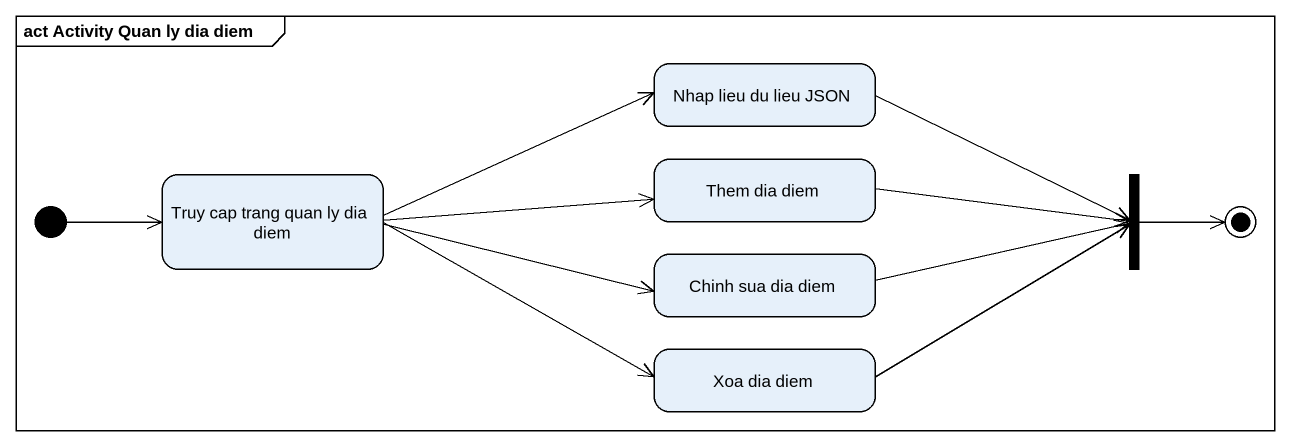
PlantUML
@startuml
mainframe act Activity Quan ly dia diem
hide empty description
state "Nhap lieu du lieu JSON" as Nhap_lieu_du_lieu_JSON
state "Truy cap trang quan ly dia diem" as Truy_cap_trang_quan_ly_dia
state "Them dia diem" as Them_dia_diem
state fork1 <<join>>
state "Chinh sua dia diem" as Chinh_sua_dia_diem
state "Xoa dia diem" as Xoa_dia_diem
[*] -right-> Truy_cap_trang_quan_ly_dia
Nhap_lieu_du_lieu_JSON -right-> fork1
Truy_cap_trang_quan_ly_dia -right-> Nhap_lieu_du_lieu_JSON
Truy_cap_trang_quan_ly_dia -right-> Them_dia_diem
Truy_cap_trang_quan_ly_dia -right-> Chinh_sua_dia_diem
Truy_cap_trang_quan_ly_dia -right-> Xoa_dia_diem
Them_dia_diem -right-> fork1
Chinh_sua_dia_diem -right-> fork1
Xoa_dia_diem -right-> fork1
fork1 -right-> [*]
@enduml
